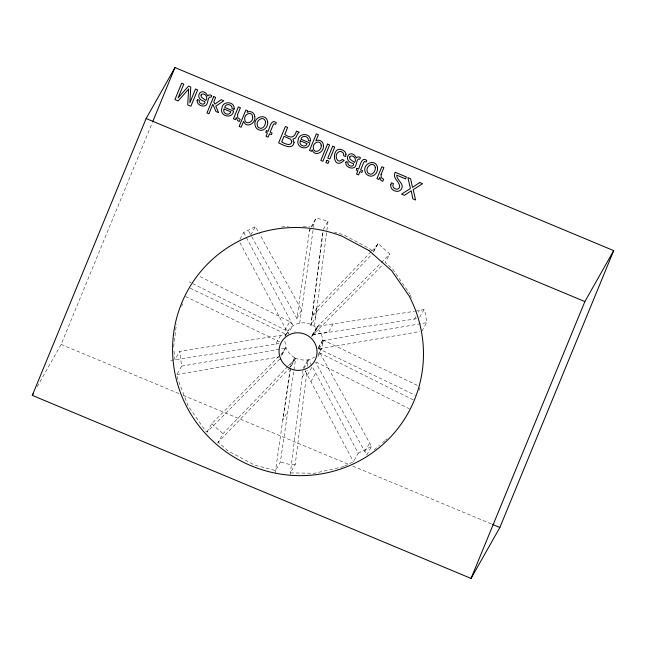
<?xml version="1.0" encoding="UTF-8"?>
<svg xmlns="http://www.w3.org/2000/svg" width="646" height="646" viewBox="0 0 646 646"><rect width="100%" height="100%" fill="white"/><g stroke="black" fill="none" stroke-linecap="round" stroke-linejoin="round"><path stroke-width="0.48" stroke-dasharray="3.23 2.42" d="M284.878 341.185L285.839 347.435L281.204 356.519M415.443 311.13L424.01 309.628L425.528 313.576L426.667 322.701L322.701 340.612L322.62 344.383L321.425 348.735L319.471 352.199L371.571 446.483L366.758 454.986L315.603 362.398M290.199 474.552L302.95 371.111M307.496 366.371L307.964 359.798A19.105 18.702 29.5 0 0 314.65 357.012M173.669 346.942L176.398 324.227M370.982 251.795L316.774 308.094L315.668 317.065L310.952 325.398L322.782 231.518M343.785 466.565L314.44 473.268L290.401 472.896L295.214 464.393L307.108 370.231M310.952 325.398L323.097 231.438M311.106 226.916L315.821 218.59L318.502 218.631L328.071 221.11L314.497 326.101L316.33 327.772L311.614 336.106L313.916 334.265M294.907 332.084L294.996 331.455M251.73 236.686L296.877 318.389L309.684 229.338M275.196 472.832L290.07 369.423M299.712 323.121L313.302 228.587M313.447 227.594L314.166 222.628L315.821 218.59M287.728 366.516L222.983 433.757L218.219 442.171L227.998 450.876L254.815 465.185L275.527 470.554L280.34 462.052L293.793 370.99M293.946 369.996L295.755 358.142C299.744 360.492 304.419 359.967 308.764 359.992L311.808 365.725M285.08 336.146L286.081 334.192A19.105 18.702 29.5 0 1 299.55 323.129C305.501 322.047 311.808 323.735 316.33 327.772L380.607 263.285M285.597 336.065L286.033 334.466L179.782 351.319L175.026 359.733L173.669 348.921M181.639 306.495L182.681 303.773M418.939 390.564L420.36 386.857M37.185 386.744L61.128 344.423L152.351 122.57M310.112 229.346L309.45 230.961L311.332 227.626M373.461 251.972L377.983 243.477L389.837 254.023L385.121 262.357L392.671 269.067L409.919 293.954M239.941 239.19L243.712 232.528L255.469 226.601L259.353 233.626M250.761 234.926L255.469 226.601M279.775 359.047L206.93 432.126L205.315 430.688L188.067 405.809L177.27 377.676L176.875 374.527L181.639 366.112L179.782 351.319M311.808 226.794L314.166 222.628M206.93 432.126L211.694 423.719L280.291 354.888M323.355 229.435L328.071 221.11M170.657 360.411L275.729 344.124L280.493 335.718M243.712 232.528L292.929 325.237L288.221 333.57L285.128 329.985L289.844 321.66L199.154 276.133M284.983 336.122L288.294 330.267M296.877 318.389L301.593 310.064L259.845 234.506M281.026 355.825L285.839 347.435L285.306 348.251L280.372 349.098M316.831 308.037L312.058 316.427L372.516 253.644M217.387 443.035L289.933 367.703L289.804 366.169L294.568 357.755L294.689 359.289L290.409 366.863M295.755 358.142L290.95 366.645L282.795 419.989L287.607 411.486M416.492 318.728L313.318 334.717L311.897 336.308L316.702 327.813L318.308 326.19L414.457 311.291M311.897 336.308L318.098 326.004M313.504 334.693L318.308 326.19M303.152 368.293L307.964 359.798M303.959 368.486L308.764 359.992M318.389 347.5L322.717 339.853A19.105 18.702 29.5 0 0 316.702 327.813M322.701 340.612L317.889 349.115L419.884 331.543M302.546 376.747L305.913 370.796M377.983 243.477L373.275 251.811L369.98 248.888L343.171 234.571L334.676 232.374M319.067 348.913L323.872 340.41M333.207 323.88L328.402 332.383L313.383 334.337M318.026 354.751L321.425 348.735M307.439 375.043L312.244 366.54L358.247 453.193L353.443 461.696L344.665 466.121M318.002 356.414L319.923 353.015M310.92 381.6L315.724 373.097M416.04 316.467L414.603 319.019L416.436 318.664M418.447 312.22L419.407 310.516M419.682 317.283L424.01 309.628M421.854 331.204L426.667 322.701M364.853 451.53L369.657 443.027M371.676 251.076L377.232 245.31M288.423 365.798L294.689 359.289M291.071 366.516L289.804 366.169M280.994 354.178L284.531 350.633M381.318 262.575L389.837 254.023M311.267 336.453L382.279 265.207M374.292 449.834L379.557 445.296M382.569 442.696L384.83 440.75M385.581 440.096L387.083 438.796M358.247 453.193L371.571 446.483M281.591 226.94L288.447 226.568M275.729 344.124L279.427 343.292M181.639 366.112L279.387 349.268M176.875 374.527L278.571 357.004M303.168 226.794L310.032 226.899M295.214 464.393L289.004 464.296L280.34 462.052M61.128 344.423L179.435 393.785M183.157 395.336L348.032 464.127M352.692 466.065L491.485 523.979M322.717 339.853L419.456 386.421M317.905 348.347L415.548 395.36M190.174 288.173L286.049 334.321M185.467 296.506L279.524 341.782M189.31 281.89L190.974 282.73M192.637 283.562L285.128 329.985M413.238 399.858L319.213 352.659A19.105 18.702 29.5 0 1 318.066 354.056M316.007 361.97L409.322 408.805M211.694 423.719L222.983 433.757M289.844 321.66L292.929 325.237M248.742 231.276L250.357 234.199M239.941 242.646L288.221 333.57M305.259 370.949L353.443 461.696M410.275 294.883L411.349 297.669M294.616 357.666A19.105 18.702 29.5 0 1 285.895 347.346"/><path stroke-width="0.97" d="M32.3 395.384L146.133 118.525L174.961 67.572L613.7 250.616L499.867 527.475L471.039 578.428L32.3 395.384L33.277 393.656M152.731 121.634L174.961 67.572M471.039 578.428L584.872 301.577L613.7 250.616M146.133 118.525L584.872 301.577M492.413 524.366L499.867 527.475M267.67 121.973C268.429 127.302 262.559 132.834 257.633 129.176A5.443 5.321 29.5 0 1 255.388 126.277C251.883 117.669 266.273 112.065 267.67 121.973M377.547 167.815C378.306 173.144 372.435 178.676 367.509 175.018A5.443 5.321 29.5 0 1 365.265 172.119C361.76 163.511 376.15 157.907 377.547 167.815M254.782 116.643C256.276 123.305 246.215 128.869 243.558 121.327L241.12 127.27L239.125 126.438L245.884 110.014L247.765 110.797L247.143 112.323C250.252 110.103 254.847 112.945 254.782 116.643M345.925 154.289L345.675 156.598L343.688 155.767L343.519 153.247L341.015 151.398A2.721 2.657 29.5 0 0 338.884 151.858C333.441 154.41 337.228 165.061 342.17 159.465L344.156 160.297C331.301 173.071 330.922 140.497 344.867 151.624A4.522 4.425 29.5 0 1 345.925 154.289M390.822 184.764C389.603 190.287 398.429 193.962 401.4 189.092C404.808 183.658 396.507 180.299 396.725 175.163L405.607 178.869L406.382 176.972L395.223 172.312C391.775 178.409 400.358 181.72 399.624 187.211C397.791 191.765 390.749 187.671 393.462 183.65L391.387 182.778L390.822 184.764M321.183 145.156C322.419 150.348 313.908 154.62 313.342 147.974C312.293 142.903 320.303 139.06 321.183 145.156M265.441 121.456C265.982 125.049 262.559 130.419 258.658 127.577A3.012 2.947 29.5 0 1 257.35 125.486C255.574 120.301 263.738 115.19 265.441 121.456M375.318 167.298C375.859 170.891 372.435 176.261 368.535 173.419A3.012 2.947 29.5 0 1 367.227 171.327C365.45 166.143 373.614 161.032 375.318 167.298M188.632 89.091L187.695 104.918L190.901 106.251L197.636 89.883L195.488 88.987L189.851 102.811L190.772 87.016L188.535 86.088L178.07 97.893L183.803 84.109L181.647 83.213L174.913 99.581L178.151 100.938L188.632 89.091M197.143 100.582C196.594 104.676 202.578 107.317 205.775 105.459C208.513 103.909 207.382 95.374 211.153 97.191L211.759 95.713L210.435 94.922L208.601 95.019L207.794 95.971C202.053 85.03 192.346 98.458 204.855 101.592L204.871 102.956L203.514 104.135C201.455 104.297 198.427 102.787 199.356 100.316L197.45 99.516L197.143 100.582M345.796 162.606C345.255 166.7 351.238 169.341 354.436 167.484C357.165 165.933 356.043 157.398 359.806 159.215L360.42 157.729L359.087 156.946L357.254 157.035L356.447 157.995C350.705 147.054 341.007 160.483 353.515 163.608L353.524 164.972L352.167 166.151C350.116 166.321 347.088 164.803 348.016 162.34L346.103 161.54L345.796 162.606M252.651 116.797C253.854 122.474 244.826 125.712 244.689 119.001C243.978 113.914 252.231 110.765 252.651 116.797M291.806 141.321C291.475 147.094 284.345 143.549 281.688 141.902L283.99 136.306L290.571 139.237L291.806 141.321M323.404 145.738C324.413 152.303 314.384 157.212 312.155 149.727L311.501 151.309L309.515 150.478L316.362 133.835L318.405 134.691L315.894 140.788C319.261 138.68 323.799 141.926 323.404 145.738M234.191 108.706L234.078 109.473L232.067 108.633C232.697 104.264 225.672 102.811 224.687 107.406L233.602 111.128C232.318 119.558 219.244 116.127 221.861 108.318C222.394 100.711 234.514 100.978 234.191 108.706M310.46 140.521L310.346 141.288L308.336 140.457C308.958 136.08 301.932 134.626 300.947 139.229L309.862 142.944C308.586 151.382 295.505 147.95 298.121 140.134C298.654 132.527 310.774 132.793 310.46 140.521M201.059 95.035L201.318 97.102L205.848 100.421C208.505 97.578 204.944 92.426 201.544 94.324L201.059 95.035M349.72 157.051L349.97 159.118L354.501 162.445C357.165 159.602 353.596 154.451 350.197 156.34L349.72 157.051M224.089 109.029C221.917 113.494 229.306 116.587 230.84 111.847L224.089 109.029M300.35 140.844C298.186 145.31 305.574 148.41 307.108 143.662L300.35 140.844M237.575 114.592L237.768 117.798L240.15 119.373L239.278 121.488L237.542 120.576L236.234 117.556L235.386 119.615L233.448 118.807L238.358 106.873L240.401 107.721L237.575 114.592M381.067 174.452L381.253 177.666L383.635 179.233L382.763 181.356L381.027 180.444L379.727 177.424L378.879 179.483L376.933 178.676L381.843 166.733L383.885 167.589L381.067 174.452M294.075 142.564C292.59 150.558 282.673 144.825 278.644 142.863L285.379 126.487L287.64 127.432L284.749 134.457C290.627 138.543 294.536 137.961 296.466 131.114L299.235 132.269L297.943 133.334L295.553 137.986L292.937 139.068L294.075 142.564M213.689 96.577L206.962 112.953L208.924 113.777L212.833 104.264L215.99 111.524L218.606 112.614L215.788 106.202L223.774 100.784L221.166 99.694L214.892 104.135L213.81 101.882L215.659 97.401L213.689 96.577M266.435 130.654L265.764 132.293L267.412 132.979L266.039 136.314L268.106 137.17L269.479 133.843L271.417 134.651L272.095 133.011L270.149 132.204L273.355 124.412L274.13 123.757L275.68 124.298L276.327 122.716C270.949 118.355 269.592 128.352 268.082 131.34L266.435 130.654M327.554 144.082L320.82 160.458L322.863 161.314L329.597 144.938L327.554 144.082M326.868 160.313L325.931 162.59L328.007 163.454L328.943 161.185L326.868 160.313M332.666 146.214L327.78 158.1L329.856 158.964L334.741 147.086L332.666 146.214M356.923 168.404L356.245 170.043L357.892 170.73L356.519 174.065L358.587 174.921L359.959 171.594L361.897 172.401L362.576 170.762L360.63 169.955L363.835 162.162L364.61 161.508L366.161 162.049L366.807 160.466C361.437 156.106 360.08 166.095 358.562 169.09L356.923 168.404M419.747 182.552L412.487 187.405L410.63 178.748L407.909 177.61L410.428 188.495L401.546 194.139L404.372 195.318L411.211 190.828L412.859 198.855L415.548 199.977L413.23 189.666L422.557 183.722L419.747 182.552M369.019 250.583L342.21 236.275A126.091 123.426 29.5 0 0 172.966 339.659A126.091 123.426 29.5 0 0 323.444 473.518A126.091 123.426 29.5 0 0 408.958 295.65L391.71 270.771L369.019 250.583M280.687 358.966A19.105 18.702 29.5 0 0 313.439 362.858A19.105 18.702 29.5 0 0 299.962 332.916A19.105 18.702 29.5 0 0 280.687 358.966"/></g></svg>
